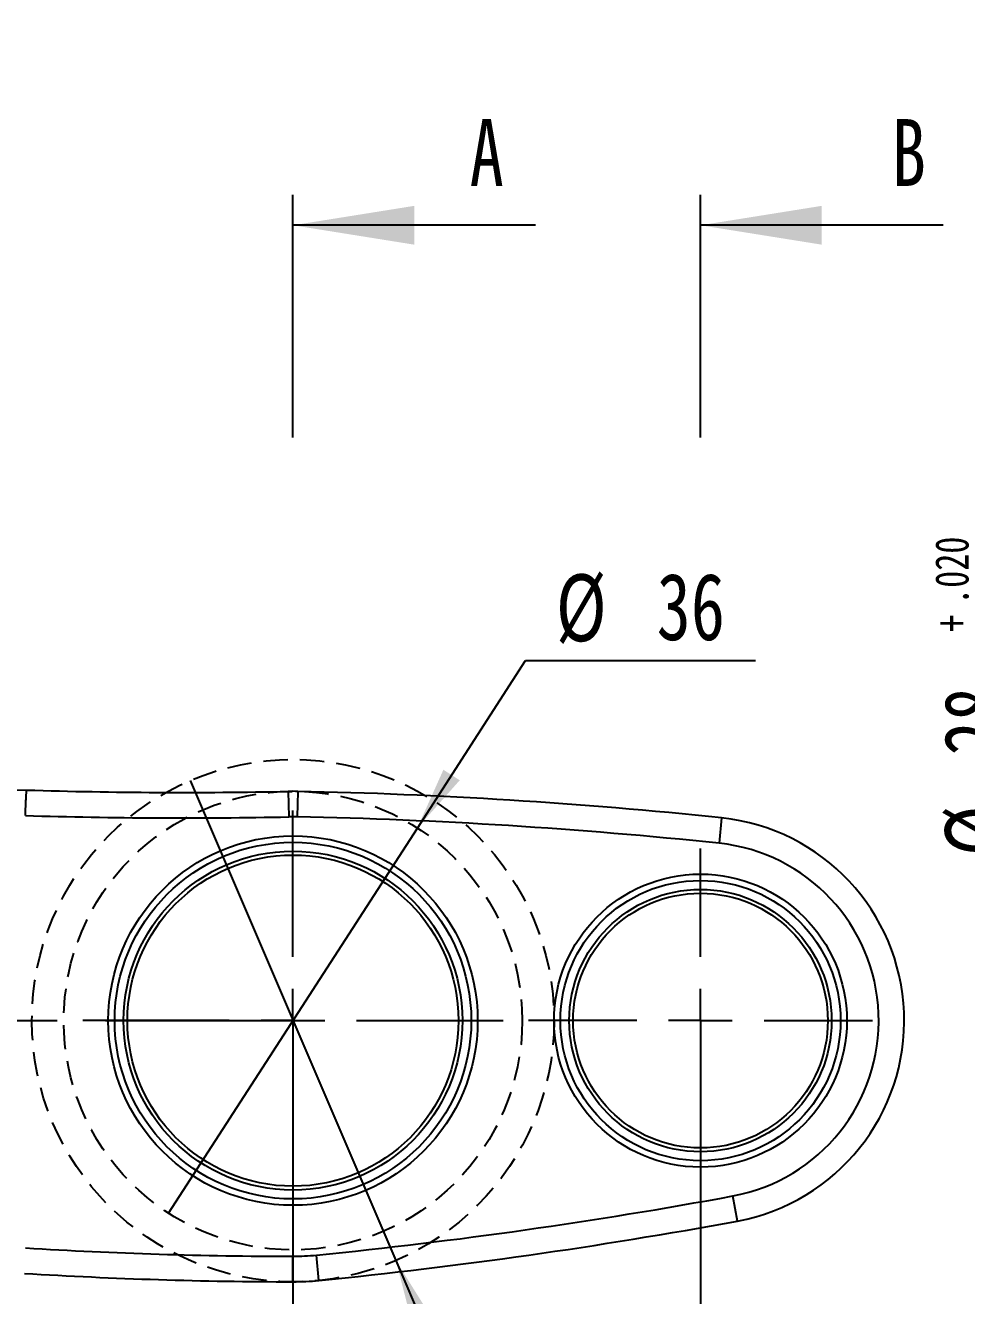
# Model space of a CAD drawing. Header units: millimetres. Extents: x 0 to 420, y -75 to 415.
# Drawn here: x 252.7 to 301.9, y 121.9 to 188.4 of the extents above; entities that cross this region are included whole.
import ezdxf

# ---------------------------------------------------------------- set-up
doc = ezdxf.new("R2010")
doc.units = ezdxf.units.MM
doc.linetypes.add('CENTERX2', pattern=[20.32, 12.7, -2.54, 2.54, -2.54])
doc.linetypes.add('HIDDEN', pattern=[1.905, 1.27, -0.635])
doc.layers.add('도면층3', color=5, linetype='Continuous', lineweight=25)
for name, color, linetype in [('레이어10', 96, 'HIDDEN'), ('절단면', 230, 'Continuous'), ('중심선', 1, 'CENTERX2'), ('치수선', 104, 'Continuous')]:
    doc.layers.add(name, color=color, linetype=linetype)
doc.styles.add('SLDTEXTSTYLE0', font='TXT', dxfattribs={"width": 0.75})
doc.dimstyles.new('SLDDIMSTYLE0', dxfattribs={"dimtxt": 3.5, "dimasz": 3.302, "dimexe": 0, "dimexo": 0.0625, "dimgap": 0.875, "dimtad": 1, "dimdec": 3, "dimlfac": 1.5, "dimrnd": 1e-09, "dimzin": 12, "dimdsep": 46, "dimtxsty": 'SLDTEXTSTYLE0', "dimsah": 1, "dimcen": 0.09, "dimadec": 0, "dimazin": 3, "dimtfac": 1, "dimtdec": 3, "dimtofl": 0, "dimtmove": 0, "dimatfit": 3, "dimfxl": 1, "dimfrac": 2, "dimtolj": 1, "dimtzin": 12, "dimarcsym": 0})
doc.dimstyles.new('SLDDIMSTYLE2', dxfattribs={"dimtxt": 3.5, "dimasz": 3.302, "dimexe": 0, "dimexo": 0.0625, "dimgap": 0.875, "dimtad": 0, "dimtih": 1, "dimtoh": 1, "dimdec": 3, "dimlfac": 1.5, "dimrnd": 1e-09, "dimzin": 12, "dimdsep": 46, "dimtxsty": 'SLDTEXTSTYLE0', "dimblk1": 'NONE', "dimsah": 1, "dimcen": 0, "dimadec": 0, "dimazin": 3, "dimtfac": 1, "dimtdec": 3, "dimtmove": 0, "dimatfit": 3, "dimldrblk": 'NONE', "dimfxl": 1, "dimfrac": 2, "dimtolj": 1, "dimtzin": 12, "dimarcsym": 0})
doc.dimstyles.new('SLDDIMSTYLE4', dxfattribs={"dimtxt": 3.5, "dimasz": 3.302, "dimexe": 0, "dimexo": 0.0625, "dimgap": 0.875, "dimtad": 0, "dimtih": 1, "dimtoh": 1, "dimdec": 3, "dimlfac": 1.5, "dimrnd": 1e-09, "dimzin": 12, "dimdsep": 46, "dimtxsty": 'SLDTEXTSTYLE0', "dimsah": 1, "dimcen": 0, "dimadec": 0, "dimazin": 3, "dimtfac": 1, "dimtdec": 3, "dimtofl": 0, "dimtmove": 0, "dimatfit": 3, "dimfxl": 1, "dimfrac": 2, "dimtolj": 1, "dimtzin": 12, "dimarcsym": 0})
doc.dimstyles.new('SLDDIMSTYLE5', dxfattribs={"dimtxt": 3.5, "dimasz": 3.302, "dimexe": 0, "dimexo": 0.0625, "dimgap": 0.875, "dimtad": 0, "dimtih": 1, "dimtoh": 1, "dimdec": 3, "dimlfac": 1.5, "dimrnd": 1e-09, "dimzin": 12, "dimdsep": 46, "dimtxsty": 'SLDTEXTSTYLE0', "dimblk1": 'NONE', "dimblk2": 'NONE', "dimsah": 1, "dimcen": 0, "dimadec": 0, "dimazin": 3, "dimtfac": 1, "dimtdec": 3, "dimtofl": 0, "dimtmove": 0, "dimatfit": 3, "dimldrblk": 'NONE', "dimfxl": 1, "dimfrac": 2, "dimtolj": 1, "dimtzin": 12, "dimarcsym": 0})
doc.dimstyles.new('SLDDIMSTYLE7', dxfattribs={"dimtxt": 3.5, "dimasz": 3.302, "dimexe": 0, "dimexo": 0.0625, "dimgap": 0.875, "dimtad": 1, "dimdec": 3, "dimlfac": 1.5, "dimrnd": 1e-09, "dimzin": 12, "dimdsep": 46, "dimtxsty": 'SLDTEXTSTYLE0', "dimsah": 1, "dimcen": 0.09, "dimadec": 0, "dimazin": 3, "dimtol": 1, "dimtp": 0.02, "dimtfac": 1, "dimtdec": 3, "dimtofl": 0, "dimtmove": 0, "dimatfit": 3, "dimfxl": 1, "dimfrac": 2, "dimtolj": 1, "dimtzin": 4, "dimarcsym": 0})

# ---------------------------------------------------------------- blocks, each defined once
blk = doc.blocks.new('_D')
at = {"layer": '치수선', "transparency": 16777216}
for p, q in [((33.326, 135.295), (33.326, 89.458)), ((266.659, 135.295), (266.659, 89.458)), ((33.326, 90.458), (266.659, 90.458))]:
    blk.add_line(p, q, dxfattribs=at)
for points in [[(33.326, 90.458), (36.628, 89.95), (36.628, 90.966)], [(266.659, 90.458), (263.357, 90.966), (263.357, 89.95)]]:
    blk.add_solid(points, dxfattribs=at)
at = {"layer": '치수선', "transparency": 16777216, "insert": (151.916, 94.969), "char_height": 3.5, "attachment_point": 1, "style": 'SLDTEXTSTYLE0'}
blk.add_mtext('350', dxfattribs=at)
blk = doc.blocks.new('_D_8')
at = {"layer": '치수선', "transparency": 16777216}
for p, q in [((273.17, 146.375), (278.836, 155.146)), ((278.836, 155.146), (290.874, 155.146)), ((260.148, 126.215), (273.17, 146.375))]:
    blk.add_line(p, q, dxfattribs=at)
blk.add_solid([(273.17, 146.375), (275.389, 148.873), (274.535, 149.424)], dxfattribs=at)
at = {"layer": '치수선', "transparency": 16777216, "char_height": 3.5, "attachment_point": 1, "style": 'SLDTEXTSTYLE0'}
for s, insert in [('%%c', (280.424, 159.658)), ('36', (285.702, 159.711))]:
    blk.add_mtext(s, dxfattribs=dict(at, insert=insert))
blk = doc.blocks.new('_None')
blk = doc.blocks.new('_D_9')
at = {"layer": '치수선', "transparency": 16777216}
for p, q in [((261.27, 148.854), (272.049, 123.736)), ((272.049, 123.736), (275.467, 115.771)), ((275.467, 115.771), (287.505, 115.771))]:
    blk.add_line(p, q, dxfattribs=at)
blk.add_solid([(272.049, 123.736), (272.884, 120.501), (273.818, 120.902)], dxfattribs=at)
at = {"layer": '치수선', "transparency": 16777216, "char_height": 3.5, "attachment_point": 1, "style": 'SLDTEXTSTYLE0'}
for s, insert in [('%%c', (277.055, 120.283)), ('41', (282.333, 120.336))]:
    blk.add_mtext(s, dxfattribs=dict(at, insert=insert))
blk = doc.blocks.new('_D_10')
at = {"layer": '치수선', "transparency": 16777216}
for p, q in [((266.659, 135.295), (266.659, 101.458)), ((247.993, 124.739), (247.993, 101.458)), ((247.993, 102.458), (266.659, 102.458))]:
    blk.add_line(p, q, dxfattribs=at)
for points in [[(247.993, 102.458), (251.295, 101.95), (251.295, 102.966)], [(266.659, 102.458), (263.357, 102.966), (263.357, 101.95)]]:
    blk.add_solid(points, dxfattribs=at)
at = {"layer": '치수선', "transparency": 16777216, "insert": (255.782, 106.969), "char_height": 3.5, "attachment_point": 1, "style": 'SLDTEXTSTYLE0'}
blk.add_mtext('28', dxfattribs=at)
blk = doc.blocks.new('_D_12')
at = {"layer": '치수선', "transparency": 16777216}
for p, q in [((266.659, 135.295), (266.659, 89.458)), ((287.993, 135.295), (287.993, 89.458)), ((266.659, 90.458), (287.993, 90.458))]:
    blk.add_line(p, q, dxfattribs=at)
for points in [[(266.659, 90.458), (269.961, 89.95), (269.961, 90.966)], [(287.993, 90.458), (284.691, 90.966), (284.691, 89.95)]]:
    blk.add_solid(points, dxfattribs=at)
at = {"layer": '치수선', "transparency": 16777216, "insert": (274.395, 94.969), "char_height": 3.5, "attachment_point": 1, "style": 'SLDTEXTSTYLE0'}
blk.add_mtext('32', dxfattribs=at)
blk = doc.blocks.new('_D_16')
at = {"layer": '치수선', "transparency": 16777216}
for p, q in [((237.715, 136.912), (243.042, 128.45)), ((243.042, 128.45), (253.305, 112.149)), ((253.305, 112.149), (262.899, 112.149))]:
    blk.add_line(p, q, dxfattribs=at)
blk.add_solid([(243.042, 128.45), (244.372, 125.385), (245.232, 125.926)], dxfattribs=at)
at = {"layer": '치수선', "transparency": 16777216, "insert": (254.893, 116.66), "char_height": 3.5, "attachment_point": 1, "style": 'SLDTEXTSTYLE0'}
blk.add_mtext('R15', dxfattribs=at)
blk = doc.blocks.new('_D_17')
at = {"layer": '치수선', "transparency": 16777216, "insert": (193.041, 184.053), "char_height": 3.5, "attachment_point": 1, "style": 'SLDTEXTSTYLE0'}
blk.add_mtext('R400', dxfattribs=at)
blk = doc.blocks.new('_D_20')
at = {"layer": '치수선', "transparency": 16777216}
blk.add_line((205.221, 112.967), (193.041, 112.967), dxfattribs=at)
at = {"layer": '치수선', "transparency": 16777216, "insert": (193.041, 117.479), "char_height": 3.5, "attachment_point": 1, "style": 'SLDTEXTSTYLE0'}
blk.add_mtext('R345', dxfattribs=at)
blk = doc.blocks.new('SW_CENTERMARKSYMBOL_1')
at = {"layer": '중심선', "color": 0}
for p, q in [((0, 3.333), (0, 9)), ((0, 0), (0, 1.667)), ((-3.333, 0), (-9, 0)), ((0, 0), (-1.667, 0)), ((0, 0), (0, -1.667)), ((0, 0), (1.667, 0)), ((3.333, 0), (9, 0)), ((0, -3.333), (0, -9))]:
    blk.add_line(p, q, dxfattribs=at)
blk = doc.blocks.new('SW_CENTERMARKSYMBOL_4')
at = {"layer": '중심선', "color": 0}
for p, q in [((0, 3.333), (0, 11)), ((0, 0), (0, 1.667)), ((-3.333, 0), (-11, 0)), ((0, 0), (-1.667, 0)), ((0, 0), (0, -1.667)), ((0, 0), (1.667, 0)), ((3.333, 0), (11, 0)), ((0, -3.333), (0, -11))]:
    blk.add_line(p, q, dxfattribs=at)
blk = doc.blocks.new('_D_24')
at = {"layer": '치수선', "transparency": 16777216}
for p, q in [((305.309, 145.628), (305.309, 162.581)), ((320.392, 145.628), (304.309, 145.628)), ((305.309, 145.628), (305.309, 126.961)), ((320.392, 126.961), (304.309, 126.961))]:
    blk.add_line(p, q, dxfattribs=at)
for points in [[(305.309, 145.628), (304.801, 142.326), (305.817, 142.326)], [(305.309, 126.961), (305.817, 130.263), (304.801, 130.263)]]:
    blk.add_solid(points, dxfattribs=at)
at = {"layer": '치수선', "transparency": 16777216, "attachment_point": 1, "rotation": 90, "style": 'SLDTEXTSTYLE0'}
for s, insert, char_height in [('.020', (300.277, 158.055), 1.75), ('.000', (302.54, 158.055), 1.75), ('+', (300.277, 156.64), 1.75), ('28', (300.743, 150.175), 3.5), ('%%c', (300.797, 144.897), 3.5)]:
    blk.add_mtext(s, dxfattribs=dict(at, insert=insert, char_height=char_height))

msp = doc.modelspace()

# ---------------------------------------------------------------- linework, layer by layer
at = {"color": 7, "linetype": 'Continuous', "lineweight": 25}
for p, q in [((266.411108, 148.292043), (266.438697, 146.958995)), ((266.908748, 148.292021), (266.881043, 146.958976)), ((289.10211, 146.903432), (288.963439, 145.57733)), ((289.928391, 125.805045), (289.686434, 127.116241)), ((266.650911, 122.627948), (266.651739, 123.961281)), ((268.016475, 122.69549), (267.884078, 124.022233))]:
    msp.add_line(p, q, dxfattribs=at)
for centre, radius in [((266.659402, 136.294612), 9.666667), ((266.659402, 136.294612), 9.333333), ((266.659402, 136.294612), 8.866667), ((266.659402, 136.294612), 8.666667), ((287.992735, 136.294612), 7.666667), ((287.992735, 136.294612), 7.333333), ((287.992735, 136.294612), 6.866667), ((287.992735, 136.294612), 6.666667)]:
    msp.add_circle(centre, radius, dxfattribs=at)
for centre, radius, start, end in [((260.89347, 414.90162), 266.666667, 268.2432923, 271.18559979), ((266.659402, 136.294612), 12, 88.80937701, 91.18559979), ((261.367735, -118.317072), 266.666667, 84.03021962, 88.80937701), ((260.89347, 414.90162), 268, 268.23754889, 271.18559979), ((266.659402, 136.294612), 10.666667, 88.80937701, 91.18559979), ((261.367735, -118.317072), 265.333333, 84.03021962, 88.80937701), ((287.992735, 136.294612), 10.666667, 280.45526039, 84.03021962), ((287.992735, 136.294612), 9.333333, 280.45526039, 84.03021962), ((241.537006, 388.04422), 265.333333, 275.69874806, 280.45526039), ((241.537006, 388.04422), 266.666667, 275.69874806, 280.45526039), ((266.793812, 352.627904), 228.666667, 266.45402593, 269.96440159), ((266.659402, 136.294612), 12.333333, 269.96440159, 275.69874806), ((266.793812, 352.627904), 230, 266.46077332, 269.96440159), ((266.659402, 136.294612), 13.666667, 269.96440159, 275.69874806)]:
    msp.add_arc(centre, radius, start, end, dxfattribs=at)
for points, knots in [([(188.340356, 158.294612), (198.83015, 155.328726), (209.461535, 153.01495), (231.002147, 149.691552), (241.831146, 148.694204), (252.718662, 148.360285)], [0, 0, 0, 0, 0.5, 0.5, 1, 1, 1, 1]), ([(252.650936, 147.028403), (252.653635, 147.116411), (252.656463, 147.202943), (252.662367, 147.373176), (252.665477, 147.457758), (252.671772, 147.619051), (252.674943, 147.695546), (252.681332, 147.840308), (252.684568, 147.908847), (252.693937, 148.093119), (252.699975, 148.192328), (252.710512, 148.325167), (252.715167, 148.360392), (252.718662, 148.360285)], [0, 0, 0, 0, 0.125, 0.125, 0.25, 0.25, 0.375, 0.375, 0.5, 0.5, 0.75, 0.75, 1, 1, 1, 1])]:
    msp.add_open_spline(points, degree=3, knots=knots, dxfattribs=at)
msp.add_open_spline([(252.650936, 147.028403), (252.650919, 147.027854), (252.650911, 147.027305), (252.650911, 147.026755)], degree=3, dxfattribs=at)
at = {"layer": '도면층3'}
for p, q in [((287.992735, 166.809754), (287.992735, 179.509754)), ((300.692735, 177.922254), (287.992735, 177.922254))]:
    msp.add_line(p, q, dxfattribs=at)
msp.add_solid([(287.992735, 177.922254), (294.342735, 176.906254), (294.342735, 178.938254)], dxfattribs=at)
at = {"layer": '레이어10'}
for radius in [13.666667, 12]:
    msp.add_circle((266.659402, 136.294612), radius, dxfattribs=at)
at = {"layer": '절단면'}
for p, q in [((266.659402, 166.809754), (266.659402, 179.509754)), ((279.359402, 177.922254), (266.659402, 177.922254))]:
    msp.add_line(p, q, dxfattribs=at)
msp.add_solid([(266.659402, 177.922254), (273.009402, 176.906254), (273.009402, 178.938254)], dxfattribs=at)
at = {"layer": '중심선'}
msp.add_line((33.326069, 136.294612), (266.659402, 136.294612), dxfattribs=at)

# ---------------------------------------------------------------- block references
for name, p in [('SW_CENTERMARKSYMBOL_4', (266.659402, 136.294612)), ('SW_CENTERMARKSYMBOL_1', (287.992735, 136.294612))]:
    msp.add_blockref(name, p, dxfattribs=at)

# ---------------------------------------------------------------- texts
at = {"layer": '도면층3', "insert": (298.014095, 183.479433), "char_height": 3.5, "attachment_point": 1, "style": 'SLDTEXTSTYLE0'}
msp.add_mtext('B', dxfattribs=at)
at = {"layer": '절단면', "insert": (275.909153, 183.479433), "char_height": 3.5, "attachment_point": 1, "style": 'SLDTEXTSTYLE0'}
msp.add_mtext('A', dxfattribs=at)

# ---------------------------------------------------------------- dimensions: what is measured, and where the dimension line sits
at = {"layer": '치수선'}
for center, mpoint, dimstyle, picture, middle in [((260.89347, 414.90162), (0, 0), 'SLDDIMSTYLE5', '_D_17', (198.33703, 182.319134)), ((266.793812, 352.627904), (0, 0), 'SLDDIMSTYLE5', '_D_20', (198.33703, 115.744995)), ((237.71471, 136.912388), (243.042456, 128.449816), 'SLDDIMSTYLE4', '_D_16', (258.895785, 114.9267))]:
    dim = msp.add_radius_dim(center=center, mpoint=mpoint, dimstyle=dimstyle, dxfattribs=at)
    dim.commit()
    dim.dimension.update_dxf_attribs({"geometry": picture, "text_midpoint": middle, "dimtype": 164})
dim = msp.add_linear_dim(base=(305.308554, 126.961279), p1=(321.391849, 145.627945), p2=(321.391849, 126.961279), angle=90, text='%%c<>', dimstyle='SLDDIMSTYLE7', dxfattribs=at)
dim.commit()
dim.dimension.update_dxf_attribs({"geometry": '_D_24', "text_midpoint": (305.308554, 153.738769), "dimtype": 160})
for p1, p2, picture, middle in [((260.148322, 126.21464), (273.170482, 146.374584), '_D_8', (285.649151, 157.950877)), ((261.269697, 148.853627), (272.049108, 123.735597), '_D_9', (282.280036, 118.575654))]:
    dim = msp.add_diameter_dim_2p(p1=p1, p2=p2, dimstyle='SLDDIMSTYLE2', dxfattribs=at)
    dim.commit()
    dim.dimension.update_dxf_attribs({"geometry": picture, "text_midpoint": middle, "dimtype": 163})
dim = msp.add_linear_dim(base=(266.659402, 90.457581), p1=(33.326069, 136.294612), p2=(266.659402, 136.294612), angle=0, dimstyle='SLDDIMSTYLE0', dxfattribs=at)
dim.commit()
dim.dimension.update_dxf_attribs({"geometry": '_D', "text_midpoint": (155.795124, 90.457581), "dimtype": 160})
for base, p1, p2, picture, middle in [((266.659402, 102.457581), (247.992736, 125.738836), (266.659402, 136.294612), '_D_10', (258.368456, 102.457581)), ((287.992735, 90.457581), (266.659402, 136.294612), (287.992735, 136.294612), '_D_12', (276.98152, 90.457581))]:
    dim = msp.add_linear_dim(base=base, p1=p1, p2=p2, dimstyle='SLDDIMSTYLE0', dxfattribs=at)
    dim.commit()
    dim.dimension.update_dxf_attribs({"geometry": picture, "text_midpoint": middle, "dimtype": 160})

doc.saveas('drawing.dxf')
